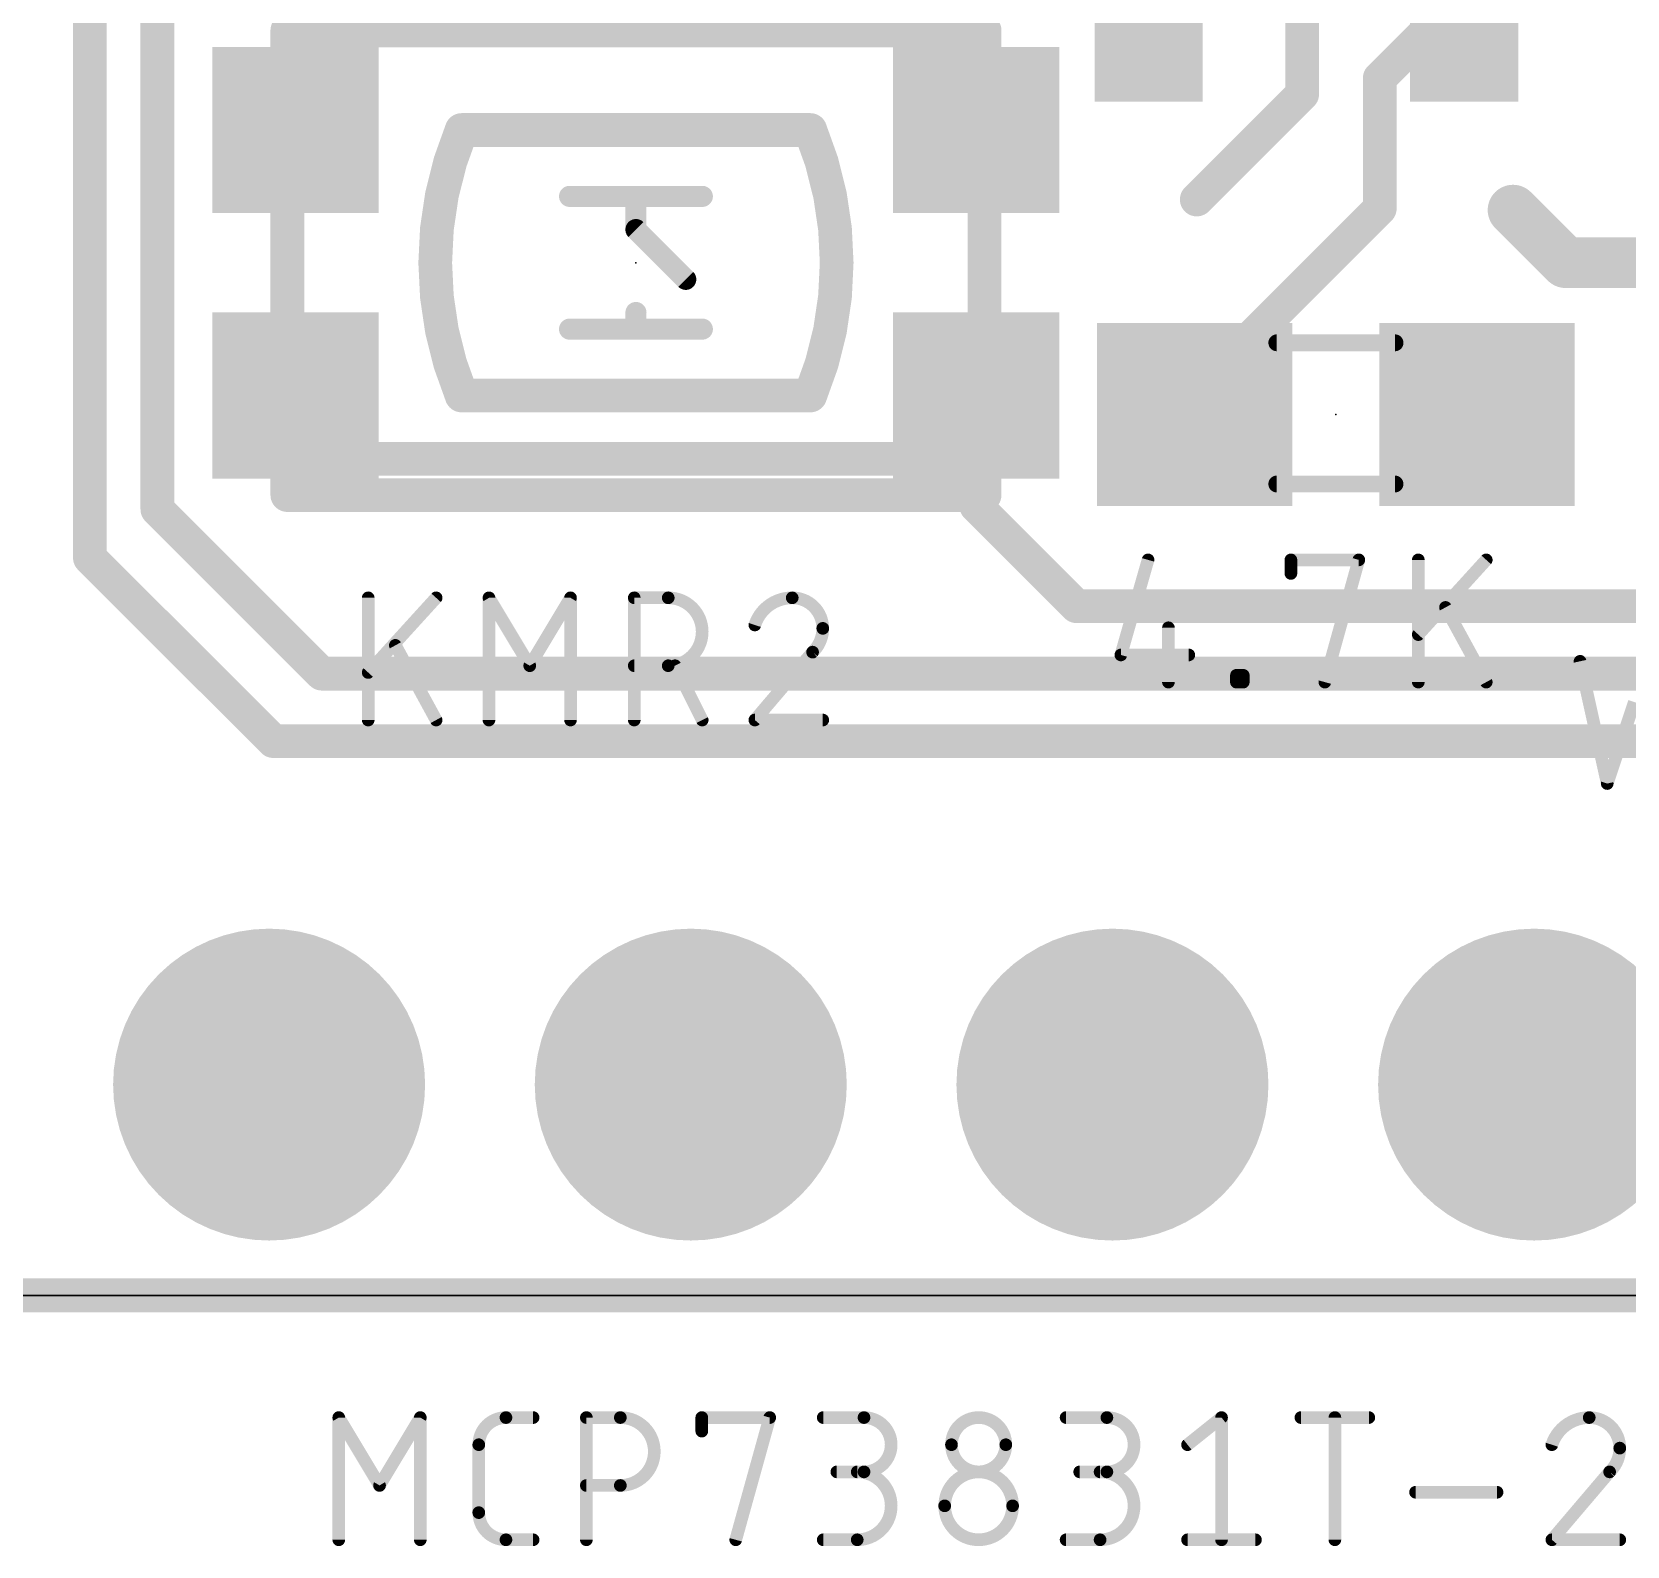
# Model space of a CAD drawing. Extents: x -4.6 to 50.8, y -1.6 to 23.
# Drawn here: x 7.46 to 17.07, y -1.51 to 7.61 of the extents above; entities that cross this region are included whole.
import ezdxf

# ---------------------------------------------------------------- set-up
doc = ezdxf.new("R2010")
doc.units = 0
for name, color, linetype in [('1', 12, 'CONTINUOUS'), ('17', 110, 'CONTINUOUS'), ('20', 4, 'CONTINUOUS'), ('23', 40, 'CONTINUOUS'), ('27', 4, 'CONTINUOUS'), ('29', 253, 'CONTINUOUS'), ('31', 253, 'CONTINUOUS'), ('51', 253, 'CONTINUOUS')]:
    doc.layers.add(name, color=color, linetype=linetype)

# ---------------------------------------------------------------- blocks, each defined once
blk = doc.blocks.new('ROUNDP')
at = {"const_width": 0.5}
blk.add_lwpolyline([(0, -0.25, 1), (0, 0.25, 1), (0, -0.25)], format="xyb", dxfattribs=at)
blk = doc.blocks.new('RECT')
blk.add_solid([(-0.5, -0.5), (0.5, -0.5), (-0.5, 0.5), (0.5, 0.5)])

msp = doc.modelspace()

# ---------------------------------------------------------------- linework, layer by layer
at = {"layer": '1'}
for points, const_width in [([(8.2169, 9.2488), (8.2169, 4.7371)], 0.2032), ([(7.8105, 9.0805), (7.8105, 4.445)], 0.2032), ([(15.113, 8.636), (15.113, 7.239)], 0.2032), ([(16.0884, 7.8439), (15.5804, 7.3359)], 0.2032), ([(15.5804, 7.3359), (15.5804, 6.5498)], 0.2032), ([(15.113, 7.239), (14.478, 6.604)], 0.2032), ([(15.5804, 6.5498), (14.4662, 5.4356)], 0.2032), ([(16.383, 6.5405), (16.7005, 6.223)], 0.3048), ([(16.7005, 6.223), (18.7325, 6.223)], 0.3048), ([(9.0498, 5.423), (9.4308, 5.042)], 0.2032), ([(12.7688, 5.042), (13.1498, 5.423)], 0.2032), ([(13.1498, 5.423), (13.1498, 4.7572)], 0.2032), ([(14.4662, 5.4356), (14.4662, 5.3086)], 0.2032), ([(10.795, 5.042), (9.4308, 5.042)], 0.2032), ([(12.7688, 5.042), (10.795, 5.042)], 0.2032), ([(9.2075, 3.7465), (8.2169, 4.7371)], 0.2032), ([(13.1498, 4.7572), (13.7541, 4.1529)], 0.2032), ([(8.9154, 3.3401), (7.8105, 4.445)], 0.2032), ([(13.7541, 4.1529), (24.0919, 4.1529)], 0.2032), ([(9.2075, 3.7465), (24.3205, 3.7465)], 0.2032), ([(24.4888, 3.3401), (8.9154, 3.3401)], 0.2032), ([(17.272, 1.27), (16.51, 1.27)], 0.2032), ([(0, 0), (45.085, 0)], 0.2032)]:
    msp.add_lwpolyline(points, dxfattribs=dict(at, const_width=const_width))
for points, const_width in [([(15.6312, 7.3359, 1), (15.5296, 7.3359)], 0.1016), ([(15.5445, 7.3718, 1), (15.6163, 7.3)], 0.1016), ([(15.1489, 7.2031, 1), (15.0771, 7.2749)], 0.1016), ([(15.0622, 7.239, 1), (15.1638, 7.239)], 0.1016), ([(14.4421, 6.6399, 1), (14.5139, 6.5681)], 0.1016), ([(15.6163, 6.5139, 1), (15.5445, 6.5857)], 0.1016), ([(16.4369, 6.5944, 1), (16.3291, 6.4866)], 0.1524), ([(15.5296, 6.5498, 1), (15.6312, 6.5498)], 0.1016), ([(16.7005, 6.2992, 1), (16.7005, 6.1468)], 0.1524), ([(16.6466, 6.1691, 1), (16.7544, 6.2769)], 0.1524), ([(9.0857, 5.4589, 1), (9.0139, 5.3871)], 0.1016), ([(13.2006, 5.423, 1), (13.099, 5.423)], 0.1016), ([(13.1857, 5.3871, 1), (13.1139, 5.4589)], 0.1016), ([(14.517, 5.4356, 1), (14.4154, 5.4356)], 0.1016), ([(14.4303, 5.4715, 1), (14.5021, 5.3997)], 0.1016), ([(14.4154, 5.3086, 1), (14.517, 5.3086)], 0.1016), ([(9.4308, 5.0928, 1), (9.4308, 4.9912)], 0.1016), ([(9.3949, 5.0061, 1), (9.4667, 5.0779)], 0.1016), ([(10.795, 5.0928, 1), (10.795, 4.9912)], 0.1016), ([(10.795, 4.9912, 1), (10.795, 5.0928)], 0.1016), ([(12.7329, 5.0779, 1), (12.8047, 5.0061)], 0.1016), ([(12.7688, 4.9912, 1), (12.7688, 5.0928)], 0.1016), ([(8.2528, 4.773, 1), (8.181, 4.7012)], 0.1016), ([(13.1857, 4.7931, 1), (13.1139, 4.7213)], 0.1016), ([(13.099, 4.7572, 1), (13.2006, 4.7572)], 0.1016), ([(8.1661, 4.7371, 1), (8.2677, 4.7371)], 0.1016), ([(7.8464, 4.4809, 1), (7.7746, 4.4091)], 0.1016), ([(7.7597, 4.445, 1), (7.8613, 4.445)], 0.1016), ([(13.7541, 4.2037, 1), (13.7541, 4.1021)], 0.1016), ([(13.7182, 4.117, 1), (13.79, 4.1888)], 0.1016), ([(9.2075, 3.7973, 1), (9.2075, 3.6957)], 0.1016), ([(9.1716, 3.7106, 1), (9.2434, 3.7824)], 0.1016), ([(8.9154, 3.3909, 1), (8.9154, 3.2893)], 0.1016), ([(8.8795, 3.3042, 1), (8.9513, 3.376)], 0.1016), ([(16.51, 1.3208, 1), (16.51, 1.2192)], 0.1016)]:
    msp.add_lwpolyline(points, format="xyb", dxfattribs=dict(at, const_width=const_width))
at = {"layer": '20'}
msp.add_line((48.26, 0), (2.54, 0), dxfattribs=at)
at = {"layer": '23'}
for p in [(11.0998, 6.223), (15.3162, 5.3086)]:
    msp.add_point(p, dxfattribs=at)
at = {"layer": '27', "const_width": 0.0762}
for points in [[(14.1845, 4.4323), (14.0208, 3.8594)], [(15.0449, 4.3505), (15.0449, 4.4323)], [(15.0449, 4.4323), (15.4541, 4.4323)], [(15.4541, 4.4323), (15.2495, 3.6957)], [(15.8126, 3.6957), (15.8126, 4.4323)], [(16.2218, 4.4323), (15.8126, 3.9822)], [(9.4869, 3.4671), (9.4869, 4.2037)], [(9.8961, 4.2037), (9.4869, 3.7536)], [(10.2145, 3.4671), (10.2145, 4.2037)], [(10.2145, 4.2037), (10.46, 3.7945)], [(10.46, 3.7945), (10.7056, 4.2037)], [(10.7056, 4.2037), (10.7056, 3.4671)], [(11.0896, 3.4671), (11.0896, 4.2037)], [(11.0896, 4.2037), (11.2942, 4.2037)], [(16.2218, 3.6957), (15.9763, 4.1458)], [(14.3073, 4.0231), (14.3073, 3.6957)], [(9.8961, 3.4671), (9.6506, 3.9172)], [(12.1638, 3.8763), (11.816, 3.4671)], [(14.0208, 3.8594), (14.43, 3.8594)], [(16.7867, 3.8211), (16.9504, 3.0845)], [(11.2942, 3.7945), (11.0896, 3.7945)], [(11.4988, 3.4671), (11.3351, 3.7945)], [(14.717, 3.6957), (14.717, 3.7366)], [(14.717, 3.7366), (14.7579, 3.7366)], [(14.7579, 3.7366), (14.7579, 3.6957)], [(14.7579, 3.6957), (14.717, 3.6957)], [(16.9504, 3.0845), (17.1141, 3.5756)], [(11.816, 3.4671), (12.2252, 3.4671)], [(9.3097, -1.4732), (9.3097, -0.7366)], [(9.3097, -0.7366), (9.5552, -1.1458)], [(9.5552, -1.1458), (9.8008, -0.7366)], [(9.8008, -0.7366), (9.8008, -1.4732)], [(10.3167, -0.7366), (10.4804, -0.7366)], [(10.8011, -1.4732), (10.8011, -0.7366)], [(10.8011, -0.7366), (11.0057, -0.7366)], [(11.4964, -0.8184), (11.4964, -0.7366)], [(11.4964, -0.7366), (11.9056, -0.7366)], [(11.9056, -0.7366), (11.701, -1.4732)], [(12.2279, -0.7366), (12.4735, -0.7366)], [(13.691, -0.7366), (13.9365, -0.7366)], [(14.4225, -0.9003), (14.6271, -0.7366)], [(14.6271, -0.7366), (14.6271, -1.4732)], [(15.1053, -0.7366), (15.5145, -0.7366)], [(15.3099, -1.4732), (15.3099, -0.7366)], [(10.153, -1.3095), (10.153, -0.9003)], [(12.4735, -1.064), (12.3098, -1.064)], [(13.9365, -1.064), (13.7728, -1.064)], [(16.9649, -1.064), (16.6171, -1.4732)], [(11.0057, -1.1458), (10.8011, -1.1458)], [(15.7959, -1.1867), (16.2869, -1.1867)], [(10.4804, -1.4732), (10.3167, -1.4732)], [(12.2279, -1.4732), (12.4326, -1.4732)], [(13.691, -1.4732), (13.8956, -1.4732)], [(14.4225, -1.4732), (14.8317, -1.4732)], [(16.6171, -1.4732), (17.0263, -1.4732)]]:
    msp.add_lwpolyline(points, dxfattribs=at)
at = {"layer": '27'}
for points, const_width in [([(14.2028, 4.4271, 1), (14.1662, 4.4375)], 0.0381), ([(15.0449, 4.4514, 1), (15.0449, 4.4133)], 0.0381), ([(15.064, 4.4323, 1), (15.0259, 4.4323)], 0.0381), ([(15.4725, 4.4272, 1), (15.4358, 4.4374)], 0.0381), ([(15.4541, 4.4133, 1), (15.4541, 4.4514)], 0.0381), ([(15.8316, 4.4323, 1), (15.7935, 4.4323)], 0.0381), ([(16.2359, 4.4195, 1), (16.2077, 4.4451)], 0.0381), ([(15.0259, 4.3505, 1), (15.064, 4.3505)], 0.0381), ([(9.506, 4.2037, 1), (9.4679, 4.2037)], 0.0381), ([(9.9102, 4.1909, 1), (9.882, 4.2165)], 0.0381), ([(10.2335, 4.2037, 1), (10.1954, 4.2037)], 0.0381), ([(10.2308, 4.2135, 1), (10.1982, 4.1939)], 0.0381), ([(10.7246, 4.2037, 1), (10.6865, 4.2037)], 0.0381), ([(10.7219, 4.1939, 1), (10.6892, 4.2135)], 0.0381), ([(11.1086, 4.2037, 1), (11.0705, 4.2037)], 0.0381), ([(11.0896, 4.2228, 1), (11.0896, 4.1847)], 0.0381), ([(11.2942, 4.2228, 1), (11.2942, 4.1847)], 0.0381), ([(11.2942, 3.7945, 1), (11.2942, 4.2037)], 0.0762), ([(11.2942, 4.1847, 1), (11.2942, 4.2228)], 0.0381), ([(12.0411, 4.2037, 0.3252), (11.816, 4.04)], 0.0762), ([(12.0411, 4.2228, 1), (12.0411, 4.1847)], 0.0381), ([(12.2252, 4.0196, 0.4142), (12.0411, 4.2037)], 0.0762), ([(12.0411, 4.1847, 1), (12.0411, 4.2227)], 0.0381), ([(15.993, 4.155, 1), (15.9596, 4.1367)], 0.0381), ([(11.7979, 4.0459, 1), (11.8341, 4.0341)], 0.0381), ([(12.1638, 3.8763, 0.2053), (12.2252, 4.0196)], 0.0762), ([(12.2443, 4.0195, 1), (12.2062, 4.0196)], 0.0381), ([(12.2062, 4.0196, 1), (12.2443, 4.0196)], 0.0381), ([(14.3263, 4.0231, 1), (14.2882, 4.0231)], 0.0381), ([(9.6673, 3.9264, 1), (9.6339, 3.9081)], 0.0381), ([(15.7985, 3.995, 1), (15.8267, 3.9693)], 0.0381), ([(12.1507, 3.8901, 1), (12.177, 3.8625)], 0.0381), ([(12.1783, 3.864, 1), (12.1493, 3.8887)], 0.0381), ([(14.0208, 3.8784, 1), (14.0208, 3.8403)], 0.0381), ([(14.0025, 3.8646, 1), (14.0391, 3.8542)], 0.0381), ([(14.43, 3.8403, 1), (14.43, 3.8784)], 0.0381), ([(16.8053, 3.8252, 1), (16.7681, 3.817)], 0.0381), ([(9.4728, 3.7664, 1), (9.501, 3.7407)], 0.0381), ([(10.4437, 3.8043, 1), (10.4764, 3.7847)], 0.0381), ([(10.4437, 3.7847, 1), (10.4764, 3.8043)], 0.0381), ([(11.0896, 3.8135, 1), (11.0896, 3.7754)], 0.0381), ([(11.2942, 3.8135, 1), (11.2942, 3.7754)], 0.0381), ([(11.2942, 3.7754, 1), (11.2942, 3.8135)], 0.0381), ([(11.3522, 3.803, 1), (11.3181, 3.786)], 0.0381), ([(14.717, 3.7557, 1), (14.717, 3.7176)], 0.0381), ([(14.7361, 3.7366, 1), (14.698, 3.7366)], 0.0381), ([(14.777, 3.7366, 1), (14.7389, 3.7366)], 0.0381), ([(14.7579, 3.7176, 1), (14.7579, 3.7557)], 0.0381), ([(14.2882, 3.6957, 1), (14.3263, 3.6957)], 0.0381), ([(14.717, 3.7147, 1), (14.717, 3.6766)], 0.0381), ([(14.698, 3.6957, 1), (14.7361, 3.6957)], 0.0381), ([(14.7389, 3.6957, 1), (14.777, 3.6957)], 0.0381), ([(14.7579, 3.6766, 1), (14.7579, 3.7147)], 0.0381), ([(15.2312, 3.7008, 1), (15.2679, 3.6906)], 0.0381), ([(15.7935, 3.6957, 1), (15.8316, 3.6957)], 0.0381), ([(16.2051, 3.6866, 1), (16.2385, 3.7048)], 0.0381), ([(9.4679, 3.4671, 1), (9.506, 3.4671)], 0.0381), ([(9.8794, 3.458, 1), (9.9128, 3.4762)], 0.0381), ([(10.1954, 3.4671, 1), (10.2335, 3.4671)], 0.0381), ([(10.6865, 3.4671, 1), (10.7246, 3.4671)], 0.0381), ([(11.0705, 3.4671, 1), (11.1086, 3.4671)], 0.0381), ([(11.4818, 3.4586, 1), (11.5159, 3.4756)], 0.0381), ([(11.816, 3.4862, 1), (11.816, 3.4481)], 0.0381), ([(11.8015, 3.4794, 1), (11.8305, 3.4548)], 0.0381), ([(12.2252, 3.4481, 1), (12.2252, 3.4862)], 0.0381), ([(16.9323, 3.0905, 1), (16.9685, 3.0785)], 0.0381), ([(16.9318, 3.0804, 1), (16.969, 3.0886)], 0.0381), ([(9.3288, -0.7366, 1), (9.2907, -0.7366)], 0.0381), ([(9.326, -0.7268, 1), (9.2934, -0.7464)], 0.0381), ([(9.8198, -0.7366, 1), (9.7817, -0.7366)], 0.0381), ([(9.8171, -0.7464, 1), (9.7844, -0.7268)], 0.0381), ([(10.3167, -0.7366, 0.4142), (10.153, -0.9003)], 0.0762), ([(10.3167, -0.7176, 1), (10.3167, -0.7557)], 0.0381), ([(10.3167, -0.7556, 1), (10.3167, -0.7175)], 0.0381), ([(10.4804, -0.7557, 1), (10.4804, -0.7176)], 0.0381), ([(10.8201, -0.7366, 1), (10.782, -0.7366)], 0.0381), ([(10.8011, -0.7176, 1), (10.8011, -0.7557)], 0.0381), ([(11.0057, -1.1458, 1), (11.0057, -0.7366)], 0.0762), ([(11.0057, -0.7176, 1), (11.0057, -0.7557)], 0.0381), ([(11.0057, -0.7557, 1), (11.0057, -0.7176)], 0.0381), ([(11.5155, -0.7366, 1), (11.4774, -0.7366)], 0.0381), ([(11.4964, -0.7176, 1), (11.4964, -0.7557)], 0.0381), ([(11.924, -0.7417, 1), (11.8873, -0.7315)], 0.0381), ([(11.9056, -0.7557, 1), (11.9056, -0.7176)], 0.0381), ([(12.2279, -0.7176, 1), (12.2279, -0.7557)], 0.0381), ([(12.4735, -1.064, 1), (12.4735, -0.7366)], 0.0762), ([(12.4735, -0.7176, 1), (12.4735, -0.7557)], 0.0381), ([(12.4735, -0.7557, 1), (12.4735, -0.7176)], 0.0381), ([(13.3278, -0.9003, 1), (13.0004, -0.9003)], 0.0762), ([(13.691, -0.7176, 1), (13.691, -0.7557)], 0.0381), ([(13.9365, -1.064, 1), (13.9365, -0.7366)], 0.0762), ([(13.9365, -0.7176, 1), (13.9365, -0.7557)], 0.0381), ([(13.9365, -0.7557, 1), (13.9365, -0.7176)], 0.0381), ([(14.6462, -0.7366, 1), (14.6081, -0.7366)], 0.0381), ([(14.639, -0.7515, 1), (14.6152, -0.7217)], 0.0381), ([(15.1053, -0.7176, 1), (15.1053, -0.7557)], 0.0381), ([(15.3289, -0.7366, 1), (15.2908, -0.7366)], 0.0381), ([(15.5145, -0.7557, 1), (15.5145, -0.7176)], 0.0381), ([(16.8421, -0.7366, 0.3252), (16.6171, -0.9003)], 0.0762), ([(17.0263, -0.9208, 0.4142), (16.8421, -0.7366)], 0.0762), ([(16.8421, -0.7176, 1), (16.8421, -0.7557)], 0.0381), ([(16.8421, -0.7556, 1), (16.8421, -0.7176)], 0.0381), ([(10.172, -0.9003, 1), (10.1339, -0.9003)], 0.0381), ([(11.4774, -0.8184, 1), (11.5155, -0.8184)], 0.0381), ([(13.0194, -0.9003, 1), (12.9813, -0.9003)], 0.0381), ([(13.0004, -0.9003, 1), (13.3278, -0.9003)], 0.0762), ([(13.3468, -0.9003, 1), (13.3087, -0.9003)], 0.0381), ([(10.1339, -0.9003, 1), (10.172, -0.9003)], 0.0381), ([(12.9813, -0.9003, 1), (13.0194, -0.9003)], 0.0381), ([(13.3087, -0.9003, 1), (13.3468, -0.9003)], 0.0381), ([(14.4106, -0.8854, 1), (14.4344, -0.9152)], 0.0381), ([(16.5989, -0.8944, 1), (16.6352, -0.9062)], 0.0381), ([(16.9649, -1.064, 0.2053), (17.0263, -0.9208)], 0.0762), ([(17.0453, -0.9207, 1), (17.0072, -0.9208)], 0.0381), ([(17.0072, -0.9208, 1), (17.0453, -0.9208)], 0.0381), ([(12.3098, -1.0449, 1), (12.3098, -1.083)], 0.0381), ([(12.4326, -1.0449, 1), (12.4326, -1.083)], 0.0381), ([(12.4326, -1.4732, 1), (12.4326, -1.064)], 0.0762), ([(12.4735, -1.0449, 1), (12.4735, -1.083)], 0.0381), ([(12.4735, -1.083, 1), (12.4735, -1.0449)], 0.0381), ([(13.3687, -1.2686, 1), (12.9595, -1.2686)], 0.0762), ([(13.7728, -1.0449, 1), (13.7728, -1.083)], 0.0381), ([(13.8956, -1.0449, 1), (13.8956, -1.083)], 0.0381), ([(13.8956, -1.4732, 1), (13.8956, -1.064)], 0.0762), ([(13.9365, -1.0449, 1), (13.9365, -1.083)], 0.0381), ([(13.9365, -1.083, 1), (13.9365, -1.0449)], 0.0381), ([(16.9518, -1.0502, 1), (16.978, -1.0778)], 0.0381), ([(16.9794, -1.0763, 1), (16.9504, -1.0516)], 0.0381), ([(9.5389, -1.136, 1), (9.5716, -1.1556)], 0.0381), ([(9.5389, -1.1556, 1), (9.5716, -1.136)], 0.0381), ([(10.8011, -1.1268, 1), (10.8011, -1.1649)], 0.0381), ([(11.0057, -1.1268, 1), (11.0057, -1.1649)], 0.0381), ([(11.0057, -1.1649, 1), (11.0057, -1.1268)], 0.0381), ([(15.7959, -1.1677, 1), (15.7959, -1.2058)], 0.0381), ([(16.2869, -1.2058, 1), (16.2869, -1.1677)], 0.0381), ([(12.9595, -1.2686, 1), (13.3687, -1.2686)], 0.0762), ([(12.9785, -1.2686, 1), (12.9404, -1.2686)], 0.0381), ([(13.3877, -1.2686, 1), (13.3496, -1.2686)], 0.0381), ([(10.153, -1.3095, 0.4142), (10.3167, -1.4732)], 0.0762), ([(10.172, -1.3095, 1), (10.1339, -1.3095)], 0.0381), ([(10.1339, -1.3095, 1), (10.172, -1.3095)], 0.0381), ([(12.9404, -1.2686, 1), (12.9785, -1.2686)], 0.0381), ([(13.3496, -1.2686, 1), (13.3877, -1.2686)], 0.0381), ([(10.3167, -1.4542, 1), (10.3167, -1.4923)], 0.0381), ([(10.3167, -1.4923, 1), (10.3167, -1.4542)], 0.0381), ([(10.4804, -1.4923, 1), (10.4804, -1.4542)], 0.0381), ([(12.2279, -1.4542, 1), (12.2279, -1.4923)], 0.0381), ([(12.4326, -1.4542, 1), (12.4326, -1.4923)], 0.0381), ([(12.4326, -1.4923, 1), (12.4326, -1.4542)], 0.0381), ([(13.691, -1.4542, 1), (13.691, -1.4923)], 0.0381), ([(13.8956, -1.4542, 1), (13.8956, -1.4923)], 0.0381), ([(13.8956, -1.4923, 1), (13.8956, -1.4542)], 0.0381), ([(14.4225, -1.4542, 1), (14.4225, -1.4923)], 0.0381), ([(14.8317, -1.4923, 1), (14.8317, -1.4542)], 0.0381), ([(16.6171, -1.4542, 1), (16.6171, -1.4923)], 0.0381), ([(17.0263, -1.4923, 1), (17.0263, -1.4542)], 0.0381), ([(9.2907, -1.4732, 1), (9.3288, -1.4732)], 0.0381), ([(9.7817, -1.4732, 1), (9.8198, -1.4732)], 0.0381), ([(10.782, -1.4732, 1), (10.8201, -1.4732)], 0.0381), ([(11.6827, -1.4681, 1), (11.7194, -1.4783)], 0.0381), ([(14.6081, -1.4732, 1), (14.6462, -1.4732)], 0.0381), ([(15.2908, -1.4732, 1), (15.3289, -1.4732)], 0.0381), ([(16.6026, -1.4609, 1), (16.6316, -1.4855)], 0.0381)]:
    msp.add_lwpolyline(points, format="xyb", dxfattribs=dict(at, const_width=const_width))
at = {"layer": '51'}
msp.add_line((2.54, 0), (48.26, 0), dxfattribs=at)
for points, const_width in [([(8.9998, 7.623), (13.1998, 7.623)], 0.2032), ([(8.9998, 4.823), (8.9998, 7.623)], 0.2032), ([(13.1998, 7.623), (13.1998, 4.823)], 0.2032), ([(10.0498, 7.023), (12.1498, 7.023)], 0.2032), ([(10.6998, 6.623), (11.0998, 6.623)], 0.127), ([(11.0998, 6.623), (11.4998, 6.623)], 0.127), ([(11.0998, 6.623), (11.0998, 6.423)], 0.127), ([(11.0998, 6.423), (11.3998, 6.123)], 0.127), ([(11.0998, 5.823), (11.0998, 5.923)], 0.127), ([(10.6998, 5.823), (11.0998, 5.823)], 0.127), ([(11.0998, 5.823), (11.4998, 5.823)], 0.127), ([(14.9602, 5.7406), (15.6722, 5.7406)], 0.1016), ([(12.1498, 5.423), (10.0498, 5.423)], 0.2032), ([(13.1998, 4.823), (8.9998, 4.823)], 0.2032), ([(14.9602, 4.8896), (15.6722, 4.8896)], 0.1016)]:
    msp.add_lwpolyline(points, dxfattribs=dict(at, const_width=const_width))
for points, const_width in [([(8.9998, 7.6738, 1), (8.9998, 7.5722)], 0.1016), ([(9.0506, 7.623, 1), (8.949, 7.623)], 0.1016), ([(13.2506, 7.623, 1), (13.149, 7.623)], 0.1016), ([(13.1998, 7.5722, 1), (13.1998, 7.6738)], 0.1016), ([(10.0498, 7.023, 0.1989), (10.0498, 5.423)], 0.2032), ([(10.0498, 7.0738, 1), (10.0498, 6.9722)], 0.1016), ([(10.0967, 7.0036, 1), (10.0029, 7.0424)], 0.1016), ([(12.1498, 5.423, 0.1989), (12.1498, 7.023)], 0.2032), ([(12.1967, 7.0424, 1), (12.1029, 7.0036)], 0.1016), ([(12.1498, 6.9722, 1), (12.1498, 7.0738)], 0.1016), ([(10.6998, 6.6547, 1), (10.6998, 6.5913)], 0.0635), ([(11.1316, 6.623, 1), (11.068, 6.623)], 0.0635), ([(11.0998, 6.6547, 1), (11.0998, 6.5913)], 0.0635), ([(11.0998, 6.5913, 1), (11.0998, 6.6547)], 0.0635), ([(11.4998, 6.5913, 1), (11.4998, 6.6547)], 0.0635), ([(11.1223, 6.4455, 1), (11.0773, 6.4005)], 0.0635), ([(11.068, 6.423, 1), (11.1316, 6.423)], 0.0635), ([(11.3773, 6.1005, 1), (11.4223, 6.1455)], 0.0635), ([(11.1316, 5.923, 1), (11.068, 5.923)], 0.0635), ([(10.6998, 5.8548, 1), (10.6998, 5.7913)], 0.0635), ([(11.0998, 5.8548, 1), (11.0998, 5.7913)], 0.0635), ([(11.0998, 5.7913, 1), (11.0998, 5.8548)], 0.0635), ([(11.4998, 5.7913, 1), (11.4998, 5.8548)], 0.0635), ([(11.068, 5.823, 1), (11.1316, 5.823)], 0.0635), ([(14.9602, 5.766, 1), (14.9602, 5.7152)], 0.0508), ([(15.6722, 5.7152, 1), (15.6722, 5.766)], 0.0508), ([(10.0498, 5.4738, 1), (10.0498, 5.3722)], 0.1016), ([(10.0029, 5.4036, 1), (10.0967, 5.4424)], 0.1016), ([(12.1029, 5.4424, 1), (12.1967, 5.4036)], 0.1016), ([(12.1498, 5.3722, 1), (12.1498, 5.4738)], 0.1016), ([(8.9998, 4.8738, 1), (8.9998, 4.7722)], 0.1016), ([(13.1998, 4.7722, 1), (13.1998, 4.8738)], 0.1016), ([(14.9602, 4.915, 1), (14.9602, 4.8642)], 0.0508), ([(15.6722, 4.8642, 1), (15.6722, 4.915)], 0.0508), ([(8.949, 4.823, 1), (9.0506, 4.823)], 0.1016), ([(13.149, 4.823, 1), (13.2506, 4.823)], 0.1016)]:
    msp.add_lwpolyline(points, format="xyb", dxfattribs=dict(at, const_width=const_width))

# ---------------------------------------------------------------- block references
at = {"layer": '1', "xscale": 0.55, "yscale": 1.2, "rotation": 180}
for p in [(14.1884, 7.8439), (16.0884, 7.8439)]:
    msp.add_blockref('RECT', p, dxfattribs=at)
at = {"layer": '1', "xscale": 0.9, "yscale": 0.9}
for p in [(9.0498, 7.023), (13.1498, 7.023), (9.0498, 5.423), (13.1498, 5.423)]:
    msp.add_blockref('RECT', p, dxfattribs=at)
at = {"layer": '1', "xscale": 1.075}
for p in [(14.4662, 5.3086), (16.1662, 5.3086)]:
    msp.add_blockref('RECT', p, dxfattribs=at)
at = {"layer": '17', "xscale": 1.778, "yscale": 1.778}
for p in [(8.89, 1.27), (11.43, 1.27), (13.97, 1.27), (16.51, 1.27)]:
    msp.add_blockref('ROUNDP', p, dxfattribs=at)
at = {"layer": '29', "xscale": 0.6516, "yscale": 1.3016, "rotation": 180}
for p in [(14.1884, 7.8439), (16.0884, 7.8439)]:
    msp.add_blockref('RECT', p, dxfattribs=at)
at = {"layer": '29'}
for name, p, xscale, yscale in [('RECT', (9.0498, 7.023), 1.0016, 1.0016), ('RECT', (13.1498, 7.023), 1.0016, 1.0016), ('RECT', (9.0498, 5.423), 1.0016, 1.0016), ('RECT', (13.1498, 5.423), 1.0016, 1.0016), ('RECT', (14.4662, 5.3086), 1.1766, 1.1016), ('RECT', (16.1662, 5.3086), 1.1766, 1.1016), ('ROUNDP', (8.89, 1.27), 1.8796, 1.8796), ('ROUNDP', (11.43, 1.27), 1.8796, 1.8796), ('ROUNDP', (13.97, 1.27), 1.8796, 1.8796), ('ROUNDP', (16.51, 1.27), 1.8796, 1.8796)]:
    msp.add_blockref(name, p, dxfattribs=dict(at, xscale=xscale, yscale=yscale))
at = {"layer": '31', "xscale": 0.55, "yscale": 1.2, "rotation": 180}
for p in [(14.1884, 7.8439), (16.0884, 7.8439)]:
    msp.add_blockref('RECT', p, dxfattribs=at)
at = {"layer": '31', "xscale": 0.9, "yscale": 0.9}
for p in [(9.0498, 7.023), (13.1498, 7.023), (9.0498, 5.423), (13.1498, 5.423)]:
    msp.add_blockref('RECT', p, dxfattribs=at)
at = {"layer": '31', "xscale": 1.075}
for p in [(14.4662, 5.3086), (16.1662, 5.3086)]:
    msp.add_blockref('RECT', p, dxfattribs=at)
at = {"layer": '51', "xscale": 0.5001, "yscale": 0.95}
for p in [(14.7281, 5.3137), (15.8965, 5.3137)]:
    msp.add_blockref('RECT', p, dxfattribs=at)

doc.saveas('drawing.dxf')
